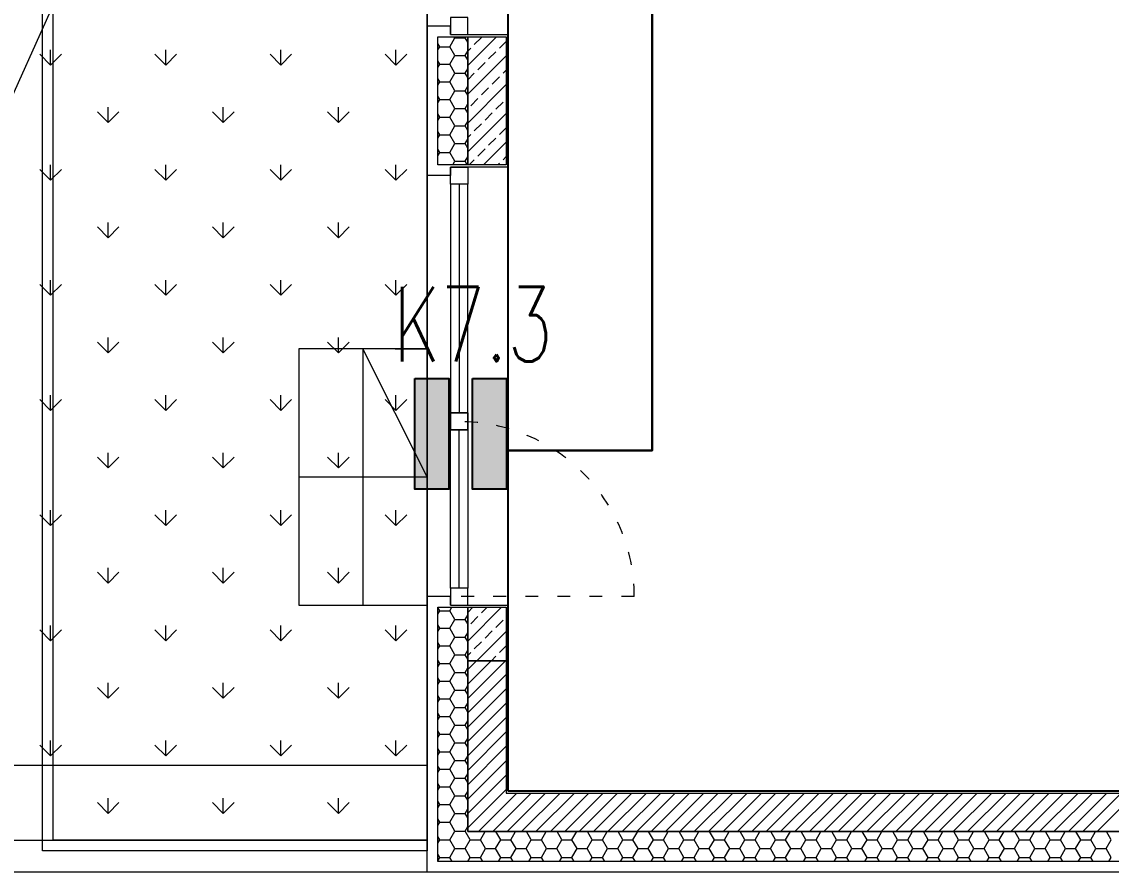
# Model space of a CAD drawing. Header units: millimetres. Extents: x 1780 to 154263, y -7240 to 17216.
# Drawn here: x 150616 to 151126, y 3005 to 3403 of the extents above; entities that cross this region are included whole.
import ezdxf

# ---------------------------------------------------------------- set-up
doc = ezdxf.new("R2010")
doc.units = ezdxf.units.MM
doc.linetypes.add('ACAD_ISO03W100', pattern=[30, 12, -18])
for name, color, linetype, lineweight in [('2d_SX_gruba przekroje', 90, 'Continuous', 20), ('2d_SX_oznaczenia', 40, 'Continuous', 0), ('2d_SX_stolarka okienna', 5, 'Continuous', 5), ('2d_SX_szraf', 251, 'Continuous', 0), ('2d_SX_warstwy', 181, 'Continuous', 9), ('2d_SX_widok', 10, 'Continuous', 9)]:
    doc.layers.add(name, color=color, linetype=linetype, lineweight=lineweight)
doc.layers.add('2d_SX_powierzchnia', color=251, linetype='Continuous', plot=False)
doc.layers.add('2d_SX_rewizja 18 września', color=210, linetype='Continuous')
doc.layers.add('60 instalacje elektryka', color=10, linetype='Continuous')
doc.styles.add('OPIS', font='simplex.shx', dxfattribs={"width": 0.7, "height": 4})

# ---------------------------------------------------------------- blocks, each defined once
blk = doc.blocks.new('2p bc')
at = {"layer": '2d_SX_gruba przekroje', "color": 8}
for p, q in [((107688, 1648.67), (107677, 1648.67)), ((107677, 1648.67), (107677, 1644.67)), ((107688, 1644.67), (107688, 1648.67)), ((107677, 1582.67), (107677, 1644.67)), ((107688, 1644.67), (107715, 1644.67)), ((107715, 1644.67), (107715, 1582.67)), ((107677, 1578.67), (107677, 1582.67)), ((107688, 1582.67), (107688, 1578.67)), ((107715, 1582.67), (107688, 1582.67)), ((107688, 1578.67), (107677, 1578.67)), ((107688, 1381.67), (107677, 1381.67)), ((107677, 1381.67), (107677, 1377.67)), ((107677, 1252.67), (107677, 1377.67)), ((107688, 1377.67), (107688, 1381.67)), ((107688, 1377.67), (107715, 1377.67)), ((107715, 1377.67), (107715, 1290.67)), ((107715, 1290.67), (108186, 1290.67)), ((108186, 1252.67), (107677, 1252.67))]:
    blk.add_line(p, q, dxfattribs=at)
at = {"layer": '2d_SX_oznaczenia', "color": 8, "ltscale": 0.5}
for p, q in [((107677, 1437.67), (107647, 1497.67)), ((107617, 1437.67), (107677, 1437.67))]:
    blk.add_line(p, q, dxfattribs=at)
at = {"layer": '2d_SX_powierzchnia', "color": 8}
for p, q in [((107715, 1290.67), (107715, 1830.67)), ((108406, 1290.67), (107715, 1290.67))]:
    blk.add_line(p, q, dxfattribs=at)
at = {"layer": '2d_SX_stolarka okienna', "color": 8, "linetype": 'ACAD_ISO03W100', "ltscale": 0.5}
blk.add_line((107774, 1381.67), (107692, 1381.67), dxfattribs=at)
at = {"layer": '2d_SX_stolarka okienna', "color": 8}
for points in [[(107696, 1644.67), (107696, 1652.67), (107688, 1652.67), (107688, 1644.67), (107696, 1644.67)], [(107696, 1582.67), (107696, 1574.67), (107688, 1574.67), (107688, 1582.67), (107696, 1582.67)], [(107696, 1574.67), (107688, 1574.67), (107688, 1467.67), (107696, 1467.67)], [(107696, 1459.67), (107696, 1467.67), (107688, 1467.67), (107688, 1459.67), (107696, 1459.67)], [(107696, 1467.67), (107696, 1459.67), (107688, 1459.67), (107688, 1467.67), (107696, 1467.67)], [(107696, 1385.67), (107688, 1385.67), (107688, 1459.67), (107696, 1459.67)], [(107696, 1377.67), (107696, 1385.67), (107688, 1385.67), (107688, 1377.67), (107696, 1377.67)]]:
    blk.add_lwpolyline(points, close=True, dxfattribs=at)
for points in [[(107692, 1574.67), (107692, 1467.67)], [(107692, 1385.67), (107692, 1459.67)]]:
    blk.add_lwpolyline(points, dxfattribs=at)
at = {"layer": '2d_SX_stolarka okienna', "color": 8, "linetype": 'ACAD_ISO03W100', "ltscale": 0.5}
blk.add_arc((107691.93, 1381.5), 82.07, 0.1168, 89.9514, dxfattribs=at)
at = {"layer": '2d_SX_szraf', "color": 8}
for p, q in [((107677, 2048.67), (107387, 1402.67)), ((107677, 2048.67), (107677, 1302.67)), ((107677, 1302.67), (107287, 1302.67))]:
    blk.add_line(p, q, dxfattribs=at)
at = {"layer": '2d_SX_szraf', "color": 8, "linetype": 'Continuous'}
for p, q in [((107687.66, 1639.02), (107690.04, 1643.15)), ((107690.04, 1643.15), (107689.74, 1643.67)), ((107690.04, 1643.15), (107694.8, 1643.15)), ((107694.8, 1643.15), (107695.1, 1643.67)), ((107696, 1641.08), (107694.8, 1643.15)), ((107696, 1643.66), (107696, 1643.67)), ((107696, 1630.19), (107709.47, 1643.67)), ((107699.09, 1640.02), (107702.46, 1643.39)), ((107500.76, 1630.44), (107500.76, 1637.58)), ((107554.64, 1630.44), (107554.64, 1637.58)), ((107608.52, 1630.44), (107608.52, 1637.58)), ((107662.41, 1630.44), (107662.41, 1637.58)), ((107682.9, 1639.02), (107682, 1640.58)), ((107682, 1637.47), (107682.9, 1639.02)), ((107682.9, 1639.02), (107687.66, 1639.02)), ((107690.04, 1634.9), (107687.66, 1639.02)), ((107694.8, 1634.9), (107696, 1636.97)), ((107696, 1636.93), (107697.41, 1638.34)), ((107710.88, 1638.34), (107714, 1641.46)), ((107500.76, 1630.44), (107495.71, 1635.49)), ((107500.76, 1630.44), (107505.81, 1635.49)), ((107554.64, 1630.44), (107549.59, 1635.49)), ((107554.64, 1630.44), (107559.69, 1635.49)), ((107608.52, 1630.44), (107603.47, 1635.49)), ((107608.52, 1630.44), (107613.58, 1635.49)), ((107662.41, 1630.44), (107657.35, 1635.49)), ((107662.41, 1630.44), (107667.46, 1635.49)), ((107682.9, 1630.77), (107682, 1632.33)), ((107687.66, 1630.77), (107690.04, 1634.9)), ((107690.04, 1634.9), (107694.8, 1634.9)), ((107696, 1632.83), (107694.8, 1634.9)), ((107696, 1616.72), (107714, 1634.72)), ((107705.82, 1633.28), (107709.19, 1636.65)), ((107682, 1629.22), (107682.9, 1630.77)), ((107682.9, 1630.77), (107687.66, 1630.77)), ((107690.04, 1626.65), (107687.66, 1630.77)), ((107694.8, 1626.65), (107696, 1628.72)), ((107700.77, 1628.23), (107704.14, 1631.6)), ((107712.56, 1626.55), (107714, 1627.99)), ((107682.9, 1622.52), (107682, 1624.08)), ((107682, 1620.97), (107682.9, 1622.52)), ((107682.9, 1622.52), (107687.66, 1622.52)), ((107687.66, 1622.52), (107690.04, 1626.65)), ((107690.04, 1618.4), (107687.66, 1622.52)), ((107690.04, 1626.65), (107694.8, 1626.65)), ((107696, 1624.58), (107694.8, 1626.65)), ((107696, 1623.46), (107699.09, 1626.55)), ((107707.51, 1621.5), (107710.88, 1624.87)), ((107687.66, 1614.28), (107690.04, 1618.4)), ((107690.04, 1618.4), (107694.8, 1618.4)), ((107694.8, 1618.4), (107696, 1620.47)), ((107696, 1616.33), (107694.8, 1618.4)), ((107696, 1603.25), (107714, 1621.25)), ((107702.46, 1616.45), (107705.82, 1619.81)), ((107682.9, 1614.28), (107682, 1615.83)), ((107682, 1612.72), (107682.9, 1614.28)), ((107682.9, 1614.28), (107687.66, 1614.28)), ((107690.04, 1610.15), (107687.66, 1614.28)), ((107694.8, 1610.15), (107696, 1612.22)), ((107697.41, 1611.39), (107700.77, 1614.76)), ((107709.19, 1609.71), (107712.56, 1613.08)), ((107527.7, 1603.5), (107522.65, 1608.55)), ((107527.7, 1603.5), (107527.7, 1610.64)), ((107527.7, 1603.5), (107532.75, 1608.55)), ((107581.58, 1603.5), (107576.53, 1608.55)), ((107581.58, 1603.5), (107581.58, 1610.64)), ((107581.58, 1603.5), (107586.63, 1608.55)), ((107635.46, 1603.5), (107630.41, 1608.55)), ((107635.46, 1603.5), (107635.46, 1610.64)), ((107635.46, 1603.5), (107640.52, 1608.55)), ((107682.9, 1606.03), (107682, 1607.58)), ((107687.66, 1606.03), (107690.04, 1610.15)), ((107690.04, 1610.15), (107694.8, 1610.15)), ((107696, 1608.08), (107694.8, 1610.15)), ((107696, 1589.78), (107714, 1607.78)), ((107704.14, 1604.66), (107707.51, 1608.03)), ((107682, 1604.47), (107682.9, 1606.03)), ((107682.9, 1606.03), (107687.66, 1606.03)), ((107690.04, 1601.9), (107687.66, 1606.03)), ((107687.66, 1597.78), (107690.04, 1601.9)), ((107690.04, 1601.9), (107694.8, 1601.9)), ((107694.8, 1601.9), (107696, 1603.97)), ((107696, 1599.83), (107694.8, 1601.9)), ((107699.09, 1599.61), (107702.46, 1602.98)), ((107682.9, 1597.78), (107682, 1599.33)), ((107682, 1596.22), (107682.9, 1597.78)), ((107682.9, 1597.78), (107687.66, 1597.78)), ((107690.04, 1593.65), (107687.66, 1597.78)), ((107696, 1596.52), (107697.41, 1597.92)), ((107705.82, 1592.87), (107709.19, 1596.24)), ((107710.88, 1597.92), (107714, 1601.05)), ((107682.9, 1589.53), (107682, 1591.09)), ((107687.66, 1589.53), (107690.04, 1593.65)), ((107690.04, 1593.65), (107694.8, 1593.65)), ((107694.8, 1593.65), (107696, 1595.72)), ((107696, 1591.58), (107694.8, 1593.65)), ((107700.77, 1587.82), (107704.14, 1591.19)), ((107703.35, 1583.67), (107714, 1594.31)), ((107682, 1587.97), (107682.9, 1589.53)), ((107682.9, 1589.53), (107687.66, 1589.53)), ((107690.04, 1585.4), (107687.66, 1589.53)), ((107694.8, 1585.4), (107696, 1587.47)), ((107696.62, 1583.67), (107699.09, 1586.14)), ((107712.56, 1586.14), (107714, 1587.58)), ((107500.76, 1576.55), (107495.71, 1581.61)), ((107500.76, 1576.55), (107500.76, 1583.7)), ((107500.76, 1576.55), (107505.81, 1581.61)), ((107554.64, 1576.55), (107549.59, 1581.61)), ((107554.64, 1576.55), (107554.64, 1583.7)), ((107554.64, 1576.55), (107559.69, 1581.61)), ((107608.52, 1576.55), (107603.47, 1581.61)), ((107608.52, 1576.55), (107608.52, 1583.7)), ((107608.52, 1576.55), (107613.58, 1581.61)), ((107662.41, 1576.55), (107657.35, 1581.61)), ((107662.41, 1576.55), (107662.41, 1583.7)), ((107662.41, 1576.55), (107667.46, 1581.61)), ((107689.04, 1583.67), (107690.04, 1585.4)), ((107690.04, 1585.4), (107694.8, 1585.4)), ((107695.81, 1583.67), (107694.8, 1585.4)), ((107710.09, 1583.67), (107710.88, 1584.45)), ((107527.7, 1549.61), (107527.7, 1556.76)), ((107581.58, 1549.61), (107581.58, 1556.76)), ((107635.46, 1549.61), (107635.46, 1556.76)), ((107527.7, 1549.61), (107522.65, 1554.67)), ((107527.7, 1549.61), (107532.75, 1554.67)), ((107581.58, 1549.61), (107576.53, 1554.67)), ((107581.58, 1549.61), (107586.63, 1554.67)), ((107635.46, 1549.61), (107630.41, 1554.67)), ((107635.46, 1549.61), (107640.52, 1554.67)), ((107500.76, 1522.67), (107500.76, 1529.82)), ((107554.64, 1522.67), (107554.64, 1529.82)), ((107608.52, 1522.67), (107608.52, 1529.82)), ((107662.41, 1522.67), (107662.41, 1529.82)), ((107500.76, 1522.67), (107495.71, 1527.72)), ((107500.76, 1522.67), (107505.81, 1527.72)), ((107554.64, 1522.67), (107549.59, 1527.72)), ((107554.64, 1522.67), (107559.69, 1527.72)), ((107608.52, 1522.67), (107603.47, 1527.72)), ((107608.52, 1522.67), (107613.58, 1527.72)), ((107662.41, 1522.67), (107657.35, 1527.72)), ((107662.41, 1522.67), (107667.46, 1527.72)), ((107527.7, 1495.73), (107522.65, 1500.78)), ((107527.7, 1495.73), (107527.7, 1502.88)), ((107527.7, 1495.73), (107532.75, 1500.78)), ((107581.58, 1495.73), (107576.53, 1500.78)), ((107581.58, 1495.73), (107581.58, 1502.88)), ((107581.58, 1495.73), (107586.63, 1500.78)), ((107635.46, 1495.73), (107630.41, 1500.78)), ((107635.46, 1495.73), (107635.46, 1502.88)), ((107635.46, 1495.73), (107640.52, 1500.78)), ((107500.76, 1468.79), (107495.71, 1473.84)), ((107500.76, 1468.79), (107500.76, 1475.94)), ((107500.76, 1468.79), (107505.81, 1473.84)), ((107554.64, 1468.79), (107549.59, 1473.84)), ((107554.64, 1468.79), (107554.64, 1475.94)), ((107554.64, 1468.79), (107559.69, 1473.84)), ((107608.52, 1468.79), (107603.47, 1473.84)), ((107608.52, 1468.79), (107608.52, 1475.94)), ((107608.52, 1468.79), (107613.58, 1473.84)), ((107662.41, 1468.79), (107657.35, 1473.84)), ((107662.41, 1468.79), (107662.41, 1475.94)), ((107662.41, 1468.79), (107667.46, 1473.84)), ((107527.7, 1441.85), (107527.7, 1448.99)), ((107581.58, 1441.85), (107581.58, 1448.99)), ((107635.46, 1441.85), (107635.46, 1448.99)), ((107527.7, 1441.85), (107522.65, 1446.9)), ((107527.7, 1441.85), (107532.75, 1446.9)), ((107581.58, 1441.85), (107576.53, 1446.9)), ((107581.58, 1441.85), (107586.63, 1446.9)), ((107635.46, 1441.85), (107630.41, 1446.9)), ((107635.46, 1441.85), (107640.52, 1446.9)), ((107500.76, 1414.91), (107495.71, 1419.96)), ((107500.76, 1414.91), (107500.76, 1422.05)), ((107500.76, 1414.91), (107505.81, 1419.96)), ((107554.64, 1414.91), (107549.59, 1419.96)), ((107554.64, 1414.91), (107554.64, 1422.05)), ((107554.64, 1414.91), (107559.69, 1419.96)), ((107608.52, 1414.91), (107603.47, 1419.96)), ((107608.52, 1414.91), (107608.52, 1422.05)), ((107608.52, 1414.91), (107613.58, 1419.96)), ((107662.41, 1414.91), (107657.35, 1419.96)), ((107662.41, 1414.91), (107662.41, 1422.05)), ((107662.41, 1414.91), (107667.46, 1419.96)), ((107527.7, 1387.97), (107522.65, 1393.02)), ((107527.7, 1387.97), (107527.7, 1395.11)), ((107527.7, 1387.97), (107532.75, 1393.02)), ((107581.58, 1387.97), (107576.53, 1393.02)), ((107581.58, 1387.97), (107581.58, 1395.11)), ((107581.58, 1387.97), (107586.63, 1393.02)), ((107635.46, 1387.97), (107630.41, 1393.02)), ((107635.46, 1387.97), (107635.46, 1395.11)), ((107635.46, 1387.97), (107640.52, 1393.02)), ((107682.9, 1375.06), (107682, 1376.61)), ((107682, 1373.5), (107682.9, 1375.06)), ((107682.9, 1375.06), (107687.66, 1375.06)), ((107687.66, 1375.06), (107688.59, 1376.67)), ((107690.04, 1370.93), (107687.66, 1375.06)), ((107694.8, 1370.93), (107696, 1373)), ((107696, 1374.26), (107698.41, 1376.67)), ((107696, 1360.79), (107711.88, 1376.67)), ((107697.41, 1368.93), (107700.77, 1372.3)), ((107702.46, 1373.98), (107705.14, 1376.67)), ((107500.76, 1361.03), (107500.76, 1368.17)), ((107554.64, 1361.03), (107554.64, 1368.17)), ((107608.52, 1361.03), (107608.52, 1368.17)), ((107662.41, 1361.03), (107662.41, 1368.17)), ((107682.9, 1366.81), (107682, 1368.37)), ((107682, 1365.25), (107682.9, 1366.81)), ((107682.9, 1366.81), (107687.66, 1366.81)), ((107687.66, 1366.81), (107690.04, 1370.93)), ((107690.04, 1362.68), (107687.66, 1366.81)), ((107690.04, 1370.93), (107694.8, 1370.93)), ((107696, 1368.86), (107694.8, 1370.93)), ((107709.19, 1367.24), (107712.56, 1370.61)), ((107500.76, 1361.03), (107495.71, 1366.08)), ((107500.76, 1361.03), (107505.81, 1366.08)), ((107554.64, 1361.03), (107549.59, 1366.08)), ((107554.64, 1361.03), (107559.69, 1366.08)), ((107608.52, 1361.03), (107603.47, 1366.08)), ((107608.52, 1361.03), (107613.58, 1366.08)), ((107662.41, 1361.03), (107657.35, 1366.08)), ((107662.41, 1361.03), (107667.46, 1366.08)), ((107687.66, 1358.56), (107690.04, 1362.68)), ((107690.04, 1362.68), (107694.8, 1362.68)), ((107694.8, 1362.68), (107696, 1364.75)), ((107696, 1360.61), (107694.8, 1362.68)), ((107700.35, 1351.67), (107714, 1365.32)), ((107704.14, 1362.19), (107707.51, 1365.56)), ((107682.9, 1358.56), (107682, 1360.12)), ((107682, 1357), (107682.9, 1358.56)), ((107682.9, 1358.56), (107687.66, 1358.56)), ((107690.04, 1354.44), (107687.66, 1358.56)), ((107694.8, 1354.44), (107696, 1356.51)), ((107699.09, 1357.14), (107702.46, 1360.51)), ((107710.88, 1355.46), (107714, 1358.58)), ((107682.9, 1350.31), (107682, 1351.87)), ((107687.66, 1350.31), (107690.04, 1354.44)), ((107690.04, 1354.44), (107694.8, 1354.44)), ((107696, 1352.37), (107694.8, 1354.44)), ((107696, 1354.05), (107697.41, 1355.46)), ((107696, 1347.48), (107700.19, 1351.67)), ((107696, 1340.74), (107706.92, 1351.67)), ((107696, 1334.01), (107713.66, 1351.67)), ((107707.08, 1351.67), (107709.19, 1353.77)), ((107713.82, 1351.67), (107714, 1351.84)), ((107682, 1348.75), (107682.9, 1350.31)), ((107682.9, 1350.31), (107687.66, 1350.31)), ((107690.04, 1346.19), (107687.66, 1350.31)), ((107694.8, 1346.19), (107696, 1348.26)), ((107527.7, 1334.09), (107527.7, 1341.23)), ((107581.58, 1334.09), (107581.58, 1341.23)), ((107635.46, 1334.09), (107635.46, 1341.23)), ((107682.9, 1342.06), (107682, 1343.62)), ((107682, 1340.51), (107682.9, 1342.06)), ((107682.9, 1342.06), (107687.66, 1342.06)), ((107687.66, 1342.06), (107690.04, 1346.19)), ((107690.04, 1337.94), (107687.66, 1342.06)), ((107690.04, 1346.19), (107694.8, 1346.19)), ((107696, 1344.12), (107694.8, 1346.19)), ((107696, 1327.27), (107714, 1345.27)), ((107527.7, 1334.09), (107522.65, 1339.14)), ((107527.7, 1334.09), (107532.75, 1339.14)), ((107581.58, 1334.09), (107576.53, 1339.14)), ((107581.58, 1334.09), (107586.63, 1339.14)), ((107635.46, 1334.09), (107630.41, 1339.14)), ((107635.46, 1334.09), (107640.52, 1339.14)), ((107687.66, 1333.81), (107690.04, 1337.94)), ((107690.04, 1337.94), (107694.8, 1337.94)), ((107694.8, 1337.94), (107696, 1340.01)), ((107696, 1335.87), (107694.8, 1337.94)), ((107696, 1320.53), (107714, 1338.53)), ((107682.9, 1333.81), (107682, 1335.37)), ((107682, 1332.26), (107682.9, 1333.81)), ((107682.9, 1333.81), (107687.66, 1333.81)), ((107690.04, 1329.69), (107687.66, 1333.81)), ((107694.8, 1329.69), (107696, 1331.76)), ((107696, 1313.8), (107714, 1331.8)), ((107682.9, 1325.56), (107682, 1327.12)), ((107687.66, 1325.56), (107690.04, 1329.69)), ((107690.04, 1329.69), (107694.8, 1329.69)), ((107696, 1327.62), (107694.8, 1329.69)), ((107682, 1324.01), (107682.9, 1325.56)), ((107682.9, 1325.56), (107687.66, 1325.56)), ((107690.04, 1321.44), (107687.66, 1325.56)), ((107687.66, 1317.32), (107690.04, 1321.44)), ((107690.04, 1321.44), (107694.8, 1321.44)), ((107694.8, 1321.44), (107696, 1323.51)), ((107696, 1319.37), (107694.8, 1321.44)), ((107696, 1307.06), (107714, 1325.06)), ((107682.9, 1317.32), (107682, 1318.87)), ((107682, 1315.76), (107682.9, 1317.32)), ((107682.9, 1317.32), (107687.66, 1317.32)), ((107690.04, 1313.19), (107687.66, 1317.32)), ((107696, 1300.33), (107714, 1318.33)), ((107500.76, 1307.15), (107495.71, 1312.2)), ((107500.76, 1307.15), (107500.76, 1314.29)), ((107500.76, 1307.15), (107505.81, 1312.2)), ((107554.64, 1307.15), (107549.59, 1312.2)), ((107554.64, 1307.15), (107554.64, 1314.29)), ((107554.64, 1307.15), (107559.69, 1312.2)), ((107608.52, 1307.15), (107603.47, 1312.2)), ((107608.52, 1307.15), (107608.52, 1314.29)), ((107608.52, 1307.15), (107613.58, 1312.2)), ((107662.41, 1307.15), (107657.35, 1312.2)), ((107662.41, 1307.15), (107662.41, 1314.29)), ((107662.41, 1307.15), (107667.46, 1312.2)), ((107682.9, 1309.07), (107682, 1310.62)), ((107687.66, 1309.07), (107690.04, 1313.19)), ((107690.04, 1313.19), (107694.8, 1313.19)), ((107694.8, 1313.19), (107696, 1315.26)), ((107696, 1311.12), (107694.8, 1313.19)), ((107696, 1293.59), (107714, 1311.59)), ((107682, 1307.51), (107682.9, 1309.07)), ((107682.9, 1309.07), (107687.66, 1309.07)), ((107690.04, 1304.94), (107687.66, 1309.07)), ((107694.8, 1304.94), (107696, 1307.01)), ((107682.9, 1300.82), (107682, 1302.37)), ((107682, 1299.26), (107682.9, 1300.82)), ((107682.9, 1300.82), (107687.66, 1300.82)), ((107687.66, 1300.82), (107690.04, 1304.94)), ((107690.04, 1296.69), (107687.66, 1300.82)), ((107690.04, 1304.94), (107694.8, 1304.94)), ((107696, 1302.87), (107694.8, 1304.94)), ((107696, 1286.86), (107714, 1304.86)), ((107687.66, 1292.57), (107690.04, 1296.69)), ((107690.04, 1296.69), (107694.8, 1296.69)), ((107694.8, 1296.69), (107696, 1298.76)), ((107696, 1294.62), (107694.8, 1296.69)), ((107696, 1280.12), (107714, 1298.12)), ((107682.9, 1292.57), (107682, 1294.13)), ((107682, 1291.01), (107682.9, 1292.57)), ((107682.9, 1292.57), (107687.66, 1292.57)), ((107690.04, 1288.44), (107687.66, 1292.57)), ((107694.8, 1288.44), (107696, 1290.51)), ((107696, 1273.39), (107714, 1291.39)), ((107527.7, 1280.21), (107522.65, 1285.26)), ((107527.7, 1280.21), (107527.7, 1287.35)), ((107527.7, 1280.21), (107532.75, 1285.26)), ((107581.58, 1280.21), (107576.53, 1285.26)), ((107581.58, 1280.21), (107581.58, 1287.35)), ((107581.58, 1280.21), (107586.63, 1285.26)), ((107635.46, 1280.21), (107630.41, 1285.26)), ((107635.46, 1280.21), (107635.46, 1287.35)), ((107635.46, 1280.21), (107640.52, 1285.26)), ((107682.9, 1284.32), (107682, 1285.88)), ((107687.66, 1284.32), (107690.04, 1288.44)), ((107690.04, 1288.44), (107694.8, 1288.44)), ((107696, 1286.37), (107694.8, 1288.44)), ((107701.01, 1271.67), (107719.01, 1289.67)), ((107707.75, 1271.67), (107725.75, 1289.67)), ((107714.48, 1271.67), (107732.48, 1289.67)), ((107721.22, 1271.67), (107739.22, 1289.67)), ((107727.95, 1271.67), (107745.95, 1289.67)), ((107734.69, 1271.67), (107752.69, 1289.67)), ((107741.42, 1271.67), (107759.42, 1289.67)), ((107748.16, 1271.67), (107766.16, 1289.67)), ((107754.89, 1271.67), (107772.89, 1289.67)), ((107761.63, 1271.67), (107779.63, 1289.67)), ((107768.36, 1271.67), (107786.36, 1289.67)), ((107775.1, 1271.67), (107793.1, 1289.67)), ((107781.83, 1271.67), (107799.83, 1289.67)), ((107788.57, 1271.67), (107806.57, 1289.67)), ((107795.3, 1271.67), (107813.3, 1289.67)), ((107802.04, 1271.67), (107820.04, 1289.67)), ((107808.78, 1271.67), (107826.78, 1289.67)), ((107815.51, 1271.67), (107833.51, 1289.67)), ((107822.25, 1271.67), (107840.25, 1289.67)), ((107828.98, 1271.67), (107846.98, 1289.67)), ((107835.72, 1271.67), (107853.72, 1289.67)), ((107842.45, 1271.67), (107860.45, 1289.67)), ((107849.19, 1271.67), (107867.19, 1289.67)), ((107855.92, 1271.67), (107873.92, 1289.67)), ((107862.66, 1271.67), (107880.66, 1289.67)), ((107869.39, 1271.67), (107887.39, 1289.67)), ((107876.13, 1271.67), (107894.13, 1289.67)), ((107882.86, 1271.67), (107900.86, 1289.67)), ((107889.6, 1271.67), (107907.6, 1289.67)), ((107896.33, 1271.67), (107914.33, 1289.67)), ((107903.07, 1271.67), (107921.07, 1289.67)), ((107909.8, 1271.67), (107927.8, 1289.67)), ((107916.54, 1271.67), (107934.54, 1289.67)), ((107923.27, 1271.67), (107941.27, 1289.67)), ((107930.01, 1271.67), (107948.01, 1289.67)), ((107936.74, 1271.67), (107954.74, 1289.67)), ((107943.48, 1271.67), (107961.48, 1289.67)), ((107950.21, 1271.67), (107968.21, 1289.67)), ((107956.95, 1271.67), (107974.95, 1289.67)), ((107963.68, 1271.67), (107981.68, 1289.67)), ((107970.42, 1271.67), (107988.42, 1289.67)), ((107977.15, 1271.67), (107995.15, 1289.67)), ((107983.89, 1271.67), (108001.89, 1289.67)), ((107990.63, 1271.67), (108008.63, 1289.67)), ((107682, 1282.76), (107682.9, 1284.32)), ((107682.9, 1284.32), (107687.66, 1284.32)), ((107690.04, 1280.2), (107687.66, 1284.32)), ((107687.66, 1276.07), (107690.04, 1280.2)), ((107690.04, 1280.2), (107694.8, 1280.2)), ((107694.8, 1280.2), (107696, 1282.27)), ((107696, 1278.13), (107694.8, 1280.2)), ((107682.9, 1276.07), (107682, 1277.63)), ((107682, 1274.51), (107682.9, 1276.07)), ((107682.9, 1276.07), (107687.66, 1276.07)), ((107690.04, 1271.95), (107687.66, 1276.07)), ((107687.66, 1267.82), (107690.04, 1271.95)), ((107690.04, 1271.95), (107694.8, 1271.95)), ((107694.8, 1271.95), (107696, 1274.02)), ((107697.18, 1267.82), (107694.8, 1271.95)), ((107701.95, 1267.82), (107704.17, 1271.67)), ((107711.47, 1267.82), (107709.25, 1271.67)), ((107716.23, 1267.82), (107718.45, 1271.67)), ((107725.76, 1267.82), (107723.54, 1271.67)), ((107730.52, 1267.82), (107732.74, 1271.67)), ((107740.05, 1267.82), (107737.83, 1271.67)), ((107744.81, 1267.82), (107747.03, 1271.67)), ((107754.33, 1267.82), (107752.11, 1271.67)), ((107759.1, 1267.82), (107761.32, 1271.67)), ((107768.62, 1267.82), (107766.4, 1271.67)), ((107773.38, 1267.82), (107775.6, 1271.67)), ((107782.91, 1267.82), (107780.69, 1271.67)), ((107787.67, 1267.82), (107789.89, 1271.67)), ((107797.2, 1267.82), (107794.98, 1271.67)), ((107801.96, 1267.82), (107804.18, 1271.67)), ((107811.48, 1267.82), (107809.26, 1271.67)), ((107816.25, 1267.82), (107818.47, 1271.67)), ((107825.77, 1267.82), (107823.55, 1271.67)), ((107830.53, 1267.82), (107832.75, 1271.67)), ((107840.06, 1267.82), (107837.84, 1271.67)), ((107844.82, 1267.82), (107847.04, 1271.67)), ((107854.35, 1267.82), (107852.13, 1271.67)), ((107859.11, 1267.82), (107861.33, 1271.67)), ((107868.63, 1267.82), (107866.41, 1271.67)), ((107873.4, 1267.82), (107875.62, 1271.67)), ((107882.92, 1267.82), (107880.7, 1271.67)), ((107887.68, 1267.82), (107889.9, 1271.67)), ((107897.21, 1267.82), (107894.99, 1271.67)), ((107901.97, 1267.82), (107904.19, 1271.67)), ((107911.5, 1267.82), (107909.28, 1271.67)), ((107916.26, 1267.82), (107918.48, 1271.67)), ((107925.78, 1267.82), (107923.56, 1271.67)), ((107930.55, 1267.82), (107932.77, 1271.67)), ((107940.07, 1267.82), (107937.85, 1271.67)), ((107944.83, 1267.82), (107947.05, 1271.67)), ((107954.36, 1267.82), (107952.14, 1271.67)), ((107959.12, 1267.82), (107961.34, 1271.67)), ((107968.65, 1267.82), (107966.43, 1271.67)), ((107973.41, 1267.82), (107975.63, 1271.67)), ((107982.93, 1267.82), (107980.71, 1271.67)), ((107987.7, 1267.82), (107989.92, 1271.67)), ((107997.22, 1267.82), (107995, 1271.67)), ((107682.9, 1267.82), (107682, 1269.38)), ((107682, 1266.27), (107682.9, 1267.82)), ((107682.9, 1267.82), (107687.66, 1267.82)), ((107690.04, 1263.7), (107687.66, 1267.82)), ((107694.8, 1263.7), (107697.18, 1267.82)), ((107697.18, 1267.82), (107701.95, 1267.82)), ((107704.33, 1263.7), (107701.95, 1267.82)), ((107709.09, 1263.7), (107711.47, 1267.82)), ((107711.47, 1267.82), (107716.23, 1267.82)), ((107718.62, 1263.7), (107716.23, 1267.82)), ((107723.38, 1263.7), (107725.76, 1267.82)), ((107725.76, 1267.82), (107730.52, 1267.82)), ((107732.9, 1263.7), (107730.52, 1267.82)), ((107737.67, 1263.7), (107740.05, 1267.82)), ((107740.05, 1267.82), (107744.81, 1267.82)), ((107747.19, 1263.7), (107744.81, 1267.82)), ((107751.95, 1263.7), (107754.33, 1267.82)), ((107754.33, 1267.82), (107759.1, 1267.82)), ((107761.48, 1263.7), (107759.1, 1267.82)), ((107766.24, 1263.7), (107768.62, 1267.82)), ((107768.62, 1267.82), (107773.38, 1267.82)), ((107775.77, 1263.7), (107773.38, 1267.82)), ((107780.53, 1263.7), (107782.91, 1267.82)), ((107782.91, 1267.82), (107787.67, 1267.82)), ((107790.05, 1263.7), (107787.67, 1267.82)), ((107794.82, 1263.7), (107797.2, 1267.82)), ((107797.2, 1267.82), (107801.96, 1267.82)), ((107804.34, 1263.7), (107801.96, 1267.82)), ((107809.1, 1263.7), (107811.48, 1267.82)), ((107811.48, 1267.82), (107816.25, 1267.82)), ((107818.63, 1263.7), (107816.25, 1267.82)), ((107823.39, 1263.7), (107825.77, 1267.82)), ((107825.77, 1267.82), (107830.53, 1267.82)), ((107832.92, 1263.7), (107830.53, 1267.82)), ((107837.68, 1263.7), (107840.06, 1267.82)), ((107840.06, 1267.82), (107844.82, 1267.82)), ((107847.2, 1263.7), (107844.82, 1267.82)), ((107851.97, 1263.7), (107854.35, 1267.82)), ((107854.35, 1267.82), (107859.11, 1267.82)), ((107861.49, 1263.7), (107859.11, 1267.82)), ((107866.25, 1263.7), (107868.63, 1267.82)), ((107868.63, 1267.82), (107873.4, 1267.82)), ((107875.78, 1263.7), (107873.4, 1267.82)), ((107880.54, 1263.7), (107882.92, 1267.82)), ((107882.92, 1267.82), (107887.68, 1267.82)), ((107890.07, 1263.7), (107887.68, 1267.82)), ((107894.83, 1263.7), (107897.21, 1267.82)), ((107897.21, 1267.82), (107901.97, 1267.82)), ((107904.35, 1263.7), (107901.97, 1267.82)), ((107909.12, 1263.7), (107911.5, 1267.82)), ((107911.5, 1267.82), (107916.26, 1267.82)), ((107918.64, 1263.7), (107916.26, 1267.82)), ((107923.4, 1263.7), (107925.78, 1267.82)), ((107925.78, 1267.82), (107930.55, 1267.82)), ((107932.93, 1263.7), (107930.55, 1267.82)), ((107937.69, 1263.7), (107940.07, 1267.82)), ((107940.07, 1267.82), (107944.83, 1267.82)), ((107947.22, 1263.7), (107944.83, 1267.82)), ((107951.98, 1263.7), (107954.36, 1267.82)), ((107954.36, 1267.82), (107959.12, 1267.82)), ((107961.5, 1263.7), (107959.12, 1267.82)), ((107966.27, 1263.7), (107968.65, 1267.82)), ((107968.65, 1267.82), (107973.41, 1267.82)), ((107975.79, 1263.7), (107973.41, 1267.82)), ((107980.55, 1263.7), (107982.93, 1267.82)), ((107982.93, 1267.82), (107987.7, 1267.82)), ((107990.08, 1263.7), (107987.7, 1267.82)), ((107994.84, 1263.7), (107997.22, 1267.82)), ((107682.9, 1259.57), (107682, 1261.13)), ((107682, 1258.02), (107682.9, 1259.57)), ((107682.9, 1259.57), (107687.66, 1259.57)), ((107687.66, 1259.57), (107690.04, 1263.7)), ((107688.76, 1257.67), (107687.66, 1259.57)), ((107690.04, 1263.7), (107694.8, 1263.7)), ((107697.18, 1259.57), (107694.8, 1263.7)), ((107696.08, 1257.67), (107697.18, 1259.57)), ((107697.18, 1259.57), (107701.95, 1259.57)), ((107701.95, 1259.57), (107704.33, 1263.7)), ((107703.05, 1257.67), (107701.95, 1259.57)), ((107704.33, 1263.7), (107709.09, 1263.7)), ((107711.47, 1259.57), (107709.09, 1263.7)), ((107710.37, 1257.67), (107711.47, 1259.57)), ((107711.47, 1259.57), (107716.23, 1259.57)), ((107716.23, 1259.57), (107718.62, 1263.7)), ((107717.34, 1257.67), (107716.23, 1259.57)), ((107718.62, 1263.7), (107723.38, 1263.7)), ((107725.76, 1259.57), (107723.38, 1263.7)), ((107724.66, 1257.67), (107725.76, 1259.57)), ((107725.76, 1259.57), (107730.52, 1259.57)), ((107730.52, 1259.57), (107732.9, 1263.7)), ((107731.62, 1257.67), (107730.52, 1259.57)), ((107732.9, 1263.7), (107737.67, 1263.7)), ((107740.05, 1259.57), (107737.67, 1263.7)), ((107738.95, 1257.67), (107740.05, 1259.57)), ((107740.05, 1259.57), (107744.81, 1259.57)), ((107744.81, 1259.57), (107747.19, 1263.7)), ((107745.91, 1257.67), (107744.81, 1259.57)), ((107747.19, 1263.7), (107751.95, 1263.7)), ((107754.33, 1259.57), (107751.95, 1263.7)), ((107753.23, 1257.67), (107754.33, 1259.57)), ((107754.33, 1259.57), (107759.1, 1259.57)), ((107759.1, 1259.57), (107761.48, 1263.7)), ((107760.2, 1257.67), (107759.1, 1259.57)), ((107761.48, 1263.7), (107766.24, 1263.7)), ((107768.62, 1259.57), (107766.24, 1263.7)), ((107767.52, 1257.67), (107768.62, 1259.57)), ((107768.62, 1259.57), (107773.38, 1259.57)), ((107773.38, 1259.57), (107775.77, 1263.7)), ((107774.49, 1257.67), (107773.38, 1259.57)), ((107775.77, 1263.7), (107780.53, 1263.7)), ((107782.91, 1259.57), (107780.53, 1263.7)), ((107781.81, 1257.67), (107782.91, 1259.57)), ((107782.91, 1259.57), (107787.67, 1259.57)), ((107787.67, 1259.57), (107790.05, 1263.7)), ((107788.77, 1257.67), (107787.67, 1259.57)), ((107790.05, 1263.7), (107794.82, 1263.7)), ((107797.2, 1259.57), (107794.82, 1263.7)), ((107796.1, 1257.67), (107797.2, 1259.57)), ((107797.2, 1259.57), (107801.96, 1259.57)), ((107801.96, 1259.57), (107804.34, 1263.7)), ((107803.06, 1257.67), (107801.96, 1259.57)), ((107804.34, 1263.7), (107809.1, 1263.7)), ((107811.48, 1259.57), (107809.1, 1263.7)), ((107810.38, 1257.67), (107811.48, 1259.57)), ((107811.48, 1259.57), (107816.25, 1259.57)), ((107816.25, 1259.57), (107818.63, 1263.7)), ((107817.35, 1257.67), (107816.25, 1259.57)), ((107818.63, 1263.7), (107823.39, 1263.7)), ((107825.77, 1259.57), (107823.39, 1263.7)), ((107824.67, 1257.67), (107825.77, 1259.57)), ((107825.77, 1259.57), (107830.53, 1259.57)), ((107830.53, 1259.57), (107832.92, 1263.7)), ((107831.64, 1257.67), (107830.53, 1259.57)), ((107832.92, 1263.7), (107837.68, 1263.7)), ((107840.06, 1259.57), (107837.68, 1263.7)), ((107838.96, 1257.67), (107840.06, 1259.57)), ((107840.06, 1259.57), (107844.82, 1259.57)), ((107844.82, 1259.57), (107847.2, 1263.7)), ((107845.92, 1257.67), (107844.82, 1259.57)), ((107847.2, 1263.7), (107851.97, 1263.7)), ((107854.35, 1259.57), (107851.97, 1263.7)), ((107853.25, 1257.67), (107854.35, 1259.57)), ((107854.35, 1259.57), (107859.11, 1259.57)), ((107859.11, 1259.57), (107861.49, 1263.7)), ((107860.21, 1257.67), (107859.11, 1259.57)), ((107861.49, 1263.7), (107866.25, 1263.7)), ((107868.63, 1259.57), (107866.25, 1263.7)), ((107867.53, 1257.67), (107868.63, 1259.57)), ((107868.63, 1259.57), (107873.4, 1259.57)), ((107873.4, 1259.57), (107875.78, 1263.7)), ((107874.5, 1257.67), (107873.4, 1259.57)), ((107875.78, 1263.7), (107880.54, 1263.7)), ((107882.92, 1259.57), (107880.54, 1263.7)), ((107881.82, 1257.67), (107882.92, 1259.57)), ((107882.92, 1259.57), (107887.68, 1259.57)), ((107887.68, 1259.57), (107890.07, 1263.7)), ((107888.79, 1257.67), (107887.68, 1259.57)), ((107890.07, 1263.7), (107894.83, 1263.7)), ((107897.21, 1259.57), (107894.83, 1263.7)), ((107896.11, 1257.67), (107897.21, 1259.57)), ((107897.21, 1259.57), (107901.97, 1259.57)), ((107901.97, 1259.57), (107904.35, 1263.7)), ((107903.07, 1257.67), (107901.97, 1259.57)), ((107904.35, 1263.7), (107909.12, 1263.7)), ((107911.5, 1259.57), (107909.12, 1263.7)), ((107910.4, 1257.67), (107911.5, 1259.57)), ((107911.5, 1259.57), (107916.26, 1259.57)), ((107916.26, 1259.57), (107918.64, 1263.7)), ((107917.36, 1257.67), (107916.26, 1259.57)), ((107918.64, 1263.7), (107923.4, 1263.7)), ((107925.78, 1259.57), (107923.4, 1263.7)), ((107924.68, 1257.67), (107925.78, 1259.57)), ((107925.78, 1259.57), (107930.55, 1259.57)), ((107930.55, 1259.57), (107932.93, 1263.7)), ((107931.65, 1257.67), (107930.55, 1259.57)), ((107932.93, 1263.7), (107937.69, 1263.7)), ((107940.07, 1259.57), (107937.69, 1263.7)), ((107938.97, 1257.67), (107940.07, 1259.57)), ((107940.07, 1259.57), (107944.83, 1259.57)), ((107944.83, 1259.57), (107947.22, 1263.7)), ((107945.94, 1257.67), (107944.83, 1259.57)), ((107947.22, 1263.7), (107951.98, 1263.7)), ((107954.36, 1259.57), (107951.98, 1263.7)), ((107953.26, 1257.67), (107954.36, 1259.57)), ((107954.36, 1259.57), (107959.12, 1259.57)), ((107959.12, 1259.57), (107961.5, 1263.7)), ((107960.22, 1257.67), (107959.12, 1259.57)), ((107961.5, 1263.7), (107966.27, 1263.7)), ((107968.65, 1259.57), (107966.27, 1263.7)), ((107967.55, 1257.67), (107968.65, 1259.57)), ((107968.65, 1259.57), (107973.41, 1259.57)), ((107973.41, 1259.57), (107975.79, 1263.7)), ((107974.51, 1257.67), (107973.41, 1259.57)), ((107975.79, 1263.7), (107980.55, 1263.7)), ((107982.93, 1259.57), (107980.55, 1263.7)), ((107981.83, 1257.67), (107982.93, 1259.57)), ((107982.93, 1259.57), (107987.7, 1259.57)), ((107987.7, 1259.57), (107990.08, 1263.7)), ((107988.8, 1257.67), (107987.7, 1259.57)), ((107990.08, 1263.7), (107994.84, 1263.7)), ((107997.22, 1259.57), (107994.84, 1263.7)), ((107996.12, 1257.67), (107997.22, 1259.57))]:
    blk.add_line(p, q, dxfattribs=at)
at = {"layer": '2d_SX_warstwy', "color": 8}
for p, q in [((107682, 1583.67), (107682, 1643.67)), ((107682, 1643.67), (107696, 1643.67)), ((107696, 1643.67), (107696, 1583.67)), ((107696, 1643.67), (107714, 1643.67)), ((107696, 1583.67), (107696, 1643.67)), ((107714, 1643.67), (107714, 1583.67)), ((107696, 1583.67), (107682, 1583.67)), ((107714, 1583.67), (107696, 1583.67)), ((107682, 1257.67), (107682, 1376.67)), ((107682, 1376.67), (107696, 1376.67)), ((107696, 1376.67), (107714, 1376.67)), ((107696, 1351.67), (107696, 1376.67)), ((107696, 1376.67), (107696, 1271.67)), ((107714, 1376.67), (107714, 1351.67)), ((107714, 1351.67), (107696, 1351.67)), ((107696, 1271.67), (107696, 1351.67)), ((107696, 1351.67), (107714, 1351.67)), ((107714, 1351.67), (107714, 1289.67)), ((107714, 1289.67), (108160, 1289.67)), ((107696, 1271.67), (108185, 1271.67)), ((108160, 1271.67), (107696, 1271.67)), ((108185, 1257.67), (107682, 1257.67))]:
    blk.add_line(p, q, dxfattribs=at)
at = {"layer": '2d_SX_widok', "color": 8, "ltscale": 0.5}
for p, q in [((107677, 1267.67), (107677, 2083.67)), ((107497, 1262.67), (107497, 1920.67)), ((107677, 1920.67), (107677, 1262.67)), ((107502, 1267.67), (107502, 1915.67)), ((107677, 1915.67), (107677, 1267.67)), ((107677, 1648.67), (107677, 1826.67)), ((107677, 1381.67), (107677, 1581.67)), ((107637, 1497.67), (107617, 1497.67)), ((107617, 1497.67), (107617, 1377.67)), ((107647, 1497.67), (107637, 1497.67)), ((107662, 1497.67), (107647, 1497.67)), ((107647, 1497.67), (107647, 1377.67)), ((107677, 1497.67), (107662, 1497.67)), ((107677, 1497.67), (107662, 1497.67)), ((107662, 1497.67), (107677, 1497.67)), ((107677, 1497.67), (107677, 1377.67)), ((107617, 1377.67), (107647, 1377.67)), ((107647, 1377.67), (107677, 1377.67)), ((107677, 1377.67), (107677, 1377.67)), ((107252, 1267.67), (107677, 1267.67)), ((107677, 1267.67), (107502, 1267.67)), ((107677, 1262.67), (107497, 1262.67)), ((108523.13, 1252.67), (107237, 1252.67))]:
    blk.add_line(p, q, dxfattribs=at)
blk = doc.blocks.new('kontaktron')
at = {"layer": '60 instalacje elektryka', "transparency": 33554687}
h = blk.add_hatch(color=256, dxfattribs=at)
h.dxf.hatch_style = 1
h.paths.add_polyline_path([(98382.72, -9882.69), (98405.26, -9882.69), (98405.26, -9956.66), (98382.72, -9956.66)])
h = blk.add_hatch(color=256, dxfattribs=at)
h.dxf.hatch_style = 1
h.paths.add_polyline_path([(98421.29, -9882.69), (98443.83, -9882.69), (98443.83, -9956.66), (98421.29, -9956.66)])
at = {"layer": '60 instalacje elektryka'}
for points in [[(98382.72, -9882.69), (98405.26, -9882.69), (98405.26, -9956.66), (98382.72, -9956.66)], [(98421.29, -9882.69), (98443.83, -9882.69), (98443.83, -9956.66), (98421.29, -9956.66)], [(98421.29, -9882.69), (98443.83, -9882.69), (98443.83, -9956.66), (98421.29, -9956.66)]]:
    blk.add_lwpolyline(points, close=True, dxfattribs=at)

msp = doc.modelspace()

# ---------------------------------------------------------------- linework, layer by layer
at = {"layer": '60 instalacje elektryka', "lineweight": 30}
for points in [[(150843.91, 3202.82), (150911.29, 3202.82), (150911.29, 3799.7), (150851.33, 3799.7)], [(150849.52, 3202.82), (150843.01, 3202.82)]]:
    msp.add_lwpolyline(points, dxfattribs=at)

# ---------------------------------------------------------------- block references
at = {"layer": '2d_SX_rewizja 18 września'}
msp.add_blockref('2p bc', (43128.91, 1752.76), dxfattribs=at)
at = {"layer": '2d_SX_rewizja 18 września', "xscale": 0.7, "yscale": 0.7, "zscale": 0.7}
msp.add_blockref('kontaktron', (81932.33, 10154.37), dxfattribs=at)

# ---------------------------------------------------------------- texts
at = {"layer": '60 instalacje elektryka', "lineweight": 30, "insert": (150790.04, 3279.46), "char_height": 35, "width": 77.1429, "attachment_point": 1, "style": 'OPIS'}
msp.add_mtext('\\pxql;K7.3', dxfattribs=at)

doc.saveas('drawing.dxf')
